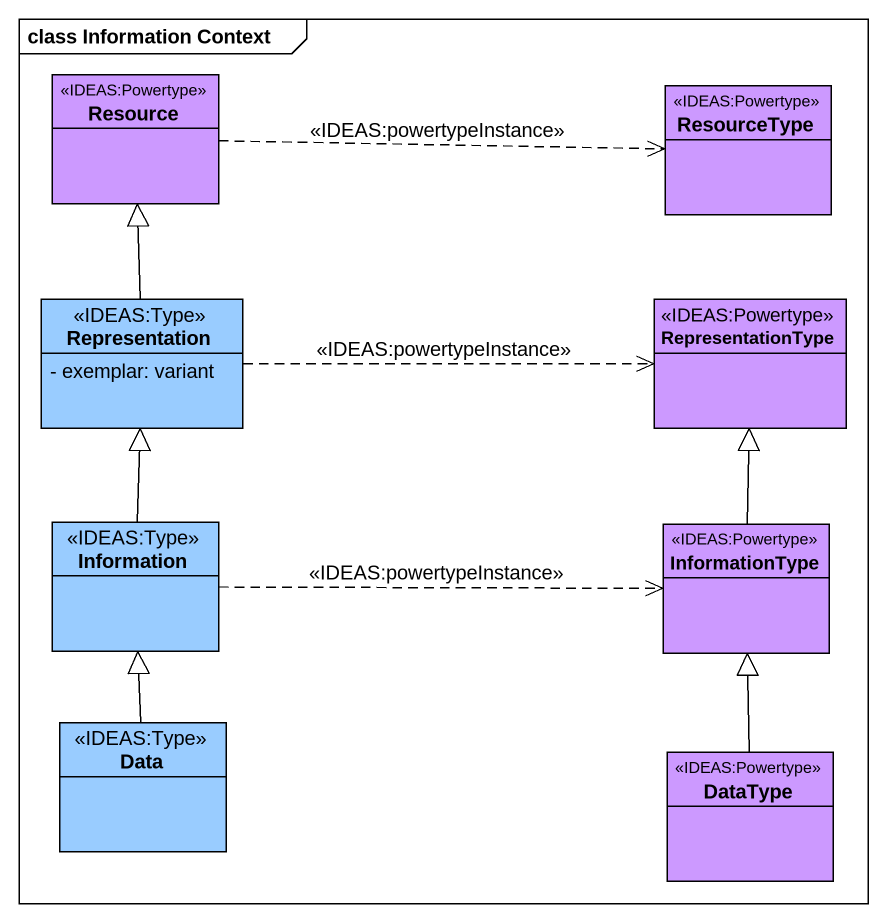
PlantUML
@startuml
mainframe class Information Context
hide circle
hide empty members
skinparam classAttributeIconSize 0
class Resource <<IDEAS:Powertype>> #CC99FF
class ResourceType <<IDEAS:Powertype>> #CC99FF
class Representation <<IDEAS:Type>> #99CCFF {
  - exemplar: variant
}
class RepresentationType <<IDEAS:Powertype>> #CC99FF
class Information <<IDEAS:Type>> #99CCFF
class InformationType <<IDEAS:Powertype>> #CC99FF
class Data <<IDEAS:Type>> #99CCFF
class DataType <<IDEAS:Powertype>> #CC99FF
Resource .right.> ResourceType : <<IDEAS:powertypeInstance>>
Representation -up-|> Resource
Representation .right.> RepresentationType : <<IDEAS:powertypeInstance>>
Information -up-|> Representation
Information .right.> InformationType : <<IDEAS:powertypeInstance>>
InformationType -up-|> RepresentationType
Data -up-|> Information
DataType -up-|> InformationType
@enduml
